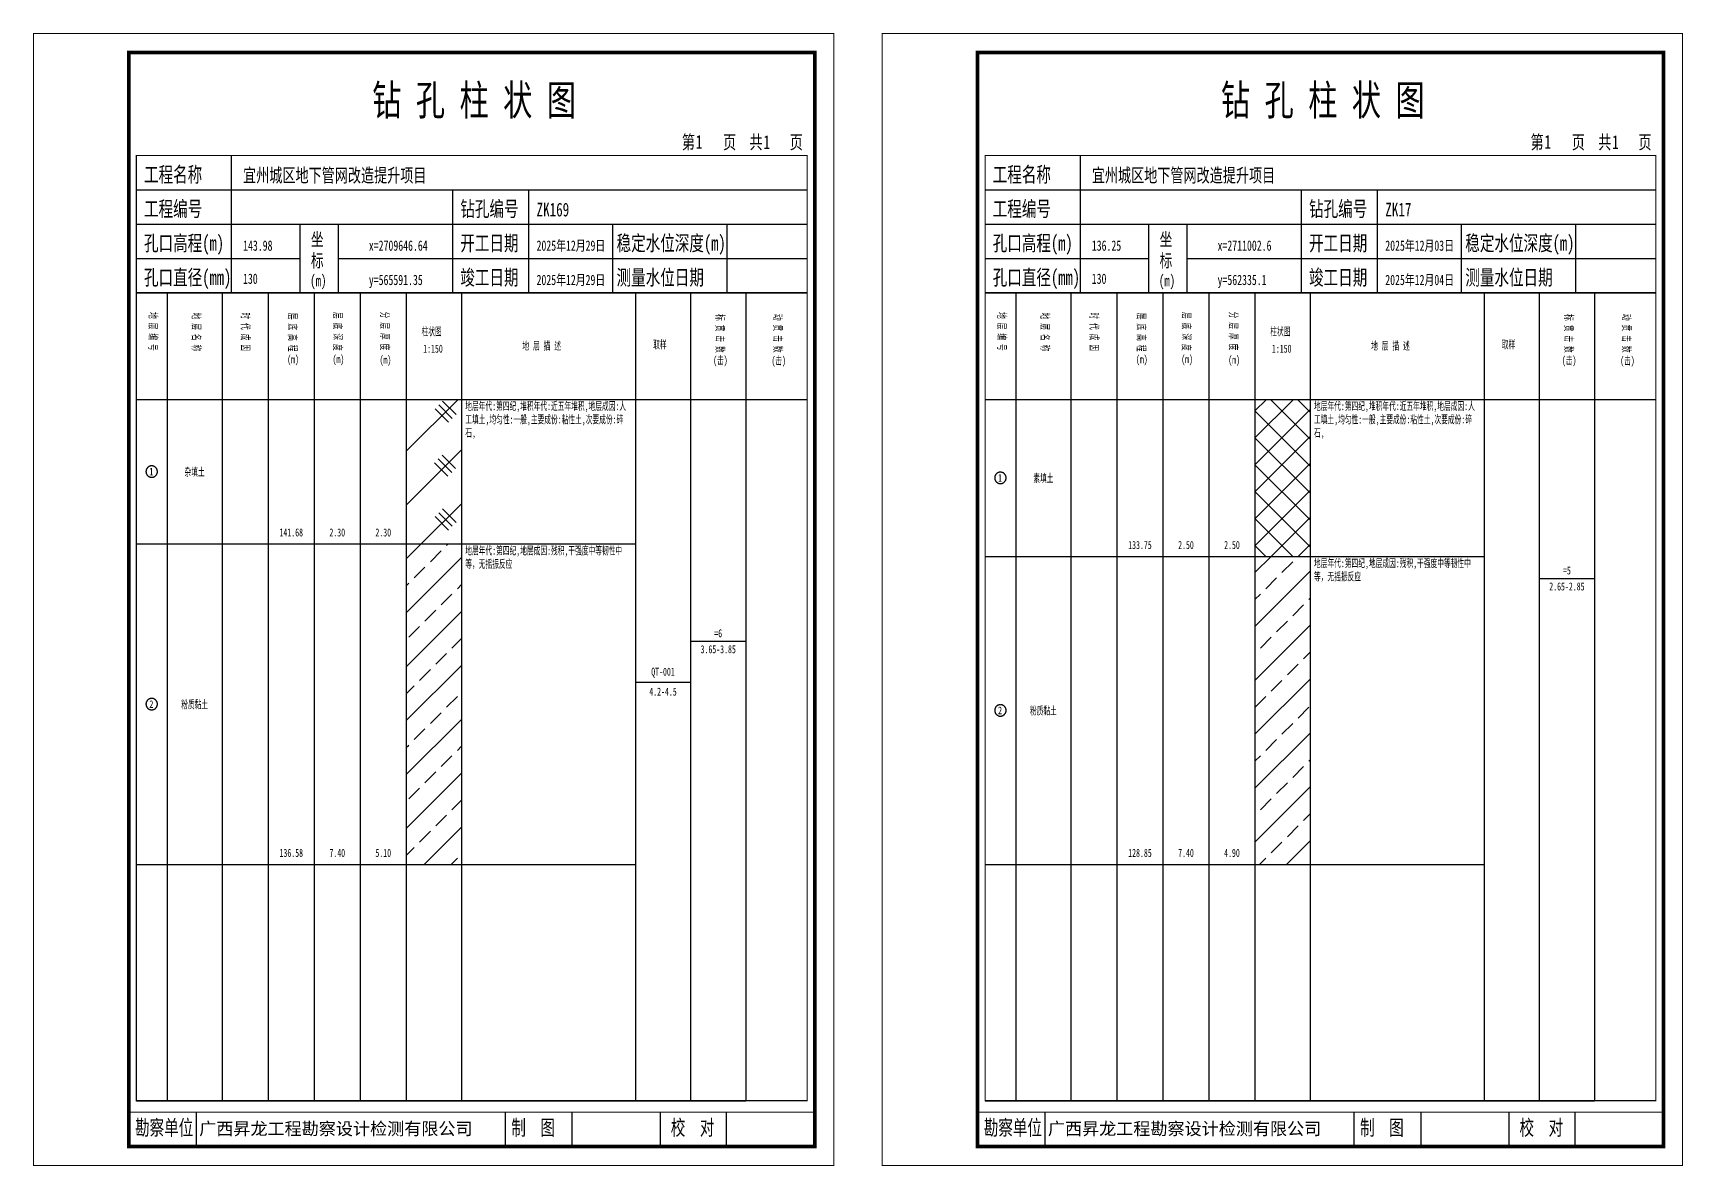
# Model space of a CAD drawing. Header units: millimetres. Extents: x 0 to 2711117, y 0 to 567555.
# Drawn here: x 40083.4 to 40516.4, y -0.1 to 297.1 of the extents above; entities that cross this region are included whole.
import ezdxf
from ezdxf.enums import TextEntityAlignment as Align

# ---------------------------------------------------------------- set-up
doc = ezdxf.new("R2010")
doc.units = ezdxf.units.MM
doc.layers.add('GICAD_POU_TEXTS', color=7, linetype='Continuous')
doc.layers.add('勘察点图例', color=7, linetype='Continuous')
doc.styles.add('HEAD_FONT', font='simfang.ttf', dxfattribs={"width": 0.6})
doc.styles.add('HEAD_FONT2', font='simfang.ttf', dxfattribs={"width": 0.6})
doc.styles.add('HT', font='simhei.ttf')
doc.styles.add('LZ_FONT', font='simfang.ttf', dxfattribs={"width": 0.7, "height": 8})
doc.styles.add('成果图图块', font='simfang.ttf', dxfattribs={"height": 2.5})
doc.styles.add('成果图表体', font='simfang.ttf', dxfattribs={"width": 0.6, "height": 2.1})
pattern_1 = [(45, (0, 0), (-7.0710678, 7.0710678), []), (45, (7.071, 0), (-7.0710678, 7.0710678), [4, -2])]

# ---------------------------------------------------------------- blocks, each defined once
blk = doc.blocks.new('ZK169')
for p, q in [((52, 229), (52, 265)), ((27, 256), (203, 256)), ((110, 229), (110, 256)), ((130, 229), (130, 256)), ((27, 247), (203, 247)), ((70, 229), (70, 247)), ((80, 229), (80, 247)), ((152, 229), (152, 247)), ((182, 229), (182, 247)), ((27, 238), (70, 238)), ((80, 238), (203, 238)), ((27, 229), (35.05, 229)), ((35.05, 229), (35.05, 17)), ((35.05, 229), (49.53, 229)), ((49.53, 229), (49.53, 17)), ((49.53, 229), (61.6, 229)), ((61.6, 229), (61.6, 17)), ((61.6, 229), (73.68, 229)), ((73.68, 229), (73.68, 17)), ((73.68, 229), (85.75, 229)), ((85.75, 229), (85.75, 17)), ((85.75, 229), (97.82, 229)), ((97.82, 229), (97.82, 17)), ((97.82, 229), (112.3, 229)), ((112.3, 229), (112.3, 17)), ((112.3, 229), (157.93, 229)), ((157.93, 229), (157.93, 17)), ((157.93, 229), (172.42, 229)), ((172.42, 229), (172.42, 17)), ((172.42, 229), (186.9, 229)), ((186.9, 229), (186.9, 17)), ((186.9, 229), (203, 229)), ((27, 201), (203, 201)), ((27, 17), (35.05, 17)), ((35.05, 17), (49.53, 17)), ((42.74, 4.95), (42.74, 13.95)), ((42.74, 4.95), (42.74, 13.95)), ((49.53, 17), (61.6, 17)), ((61.6, 17), (73.68, 17)), ((73.68, 17), (85.75, 17)), ((85.75, 17), (97.82, 17)), ((97.82, 17), (112.3, 17)), ((112.3, 17), (157.93, 17)), ((123.83, 4.95), (123.83, 13.95)), ((141.38, 4.95), (141.38, 13.95)), ((157.93, 17), (172.42, 17)), ((164.48, 4.95), (164.48, 13.95)), ((172.42, 17), (186.9, 17)), ((181.84, 4.95), (181.84, 13.95)), ((181.84, 4.95), (181.84, 13.95))]:
    blk.add_line(p, q)
for points, const_width in [([(0, 0), (210, 0), (210, 297), (0, 297)], 0.25), ([(25, 5), (205, 5), (205, 292), (25, 292)], 1), ([(27, 265), (203, 265), (203, 17), (27, 17)], 0.3)]:
    blk.add_lwpolyline(points, close=True, dxfattribs=dict(const_width=const_width))
at = {"const_width": 0.3}
for points in [[(27, 229), (203, 229)], [(25, 14), (205, 14)]]:
    blk.add_lwpolyline(points, dxfattribs=at)
at = {"style": 'LZ_FONT', "width": 0.7}
for s, height, p in [('钻 孔 柱 状 图', 8, (88.9, 275.54)), ('第', 3.6, (170.12, 266.7)), ('1', 3.6, (173.78, 266.75)), ('页', 3.6, (180.96, 266.7)), ('共', 3.6, (187.88, 266.7)), ('1', 3.6, (191.54, 266.7)), ('页', 3.6, (198.44, 266.7)), ('工程名称', 4, (29, 258)), ('宜州城区地下管网改造提升项目', 3.6, (55, 258)), ('工程编号', 4, (29, 249)), ('钻孔编号', 4, (112, 249)), ('ZK169', 3.6, (132, 249)), ('孔口高程(m)', 4, (29, 240)), ('143.98', 2.7, (55, 240)), ('坐', 3.5, (72.79, 241.24)), ('x=2709646.64', 2.7, (88, 240)), ('开工日期', 4, (112, 240)), ('2025年12月29日', 2.7, (132, 240)), ('稳定水位深度(m)', 4, (153, 240)), ('标', 3.5, (72.79, 235.7)), ('孔口直径(mm)', 4, (29, 231)), ('130', 2.7, (54.98, 231.31)), ('(m) ', 3, (72.59, 230.65)), ('竣工日期', 4, (112, 231)), ('2025年12月29日', 2.7, (132, 231)), ('测量水位日期', 4, (153, 231)), ('y=565591.35', 2.7, (88, 231)), ('勘察单位', 4, (26.65, 7.95)), ('制  图', 4, (125.4, 7.95)), ('校  对', 4, (167.22, 7.95))]:
    blk.add_text(s, height=height, dxfattribs=at).set_placement(p)
at = {"style": 'HT'}
blk.add_text('广西昇龙工程勘察设计检测有限公司', height=3.2865, dxfattribs=at).set_placement((43.48, 8.02))
at = {"char_height": 2.1, "width": 22.806, "attachment_point": 1, "rotation": 270, "style": 'HEAD_FONT'}
for s, insert in [('地 层 编 号', (32.46, 223.92)), ('地 层 名 称', (43.79, 223.76)), ('时 代 成 因', (56.67, 223.83)), ('层 底 高 程', (69.07, 223.71)), ('层 底 深 度', (80.9, 223.91)), ('分 层 厚 度', (93.26, 224.01)), ('标 贯 击 数', (181.21, 223.37)), ('动 贯 击 数', (196.38, 223.43))]:
    blk.add_mtext(s, dxfattribs=dict(at, insert=insert))
at = {"char_height": 2.1, "attachment_point": 1}
for s, insert, width, style in [('柱状图', (101.82, 219.87), 7.855, 'HEAD_FONT2'), ('取样', (162.58, 216.44), 7.855, 'HEAD_FONT2'), ('(m)', (66.58, 212.56), 4.7944, 'HEAD_FONT'), ('(m)', (78.47, 212.61), 4.7944, 'HEAD_FONT'), ('(m)', (90.81, 212.43), 4.7944, 'HEAD_FONT'), ('1:150', (102.26, 215.36), 6.9223, 'HEAD_FONT2'), ('地 层 描 述', (128.29, 216.11), 22.0781, 'HEAD_FONT2'), ('(击)', (178.33, 212.31), 7.855, 'HEAD_FONT2'), ('(击)', (193.64, 212.22), 7.855, 'HEAD_FONT2')]:
    blk.add_mtext(s, dxfattribs=dict(at, insert=insert, width=width, style=style))
blk = doc.blocks.new('ZK169_0')
at = {"color": 7}
blk.add_polyline3d([(-1.5, 0.02, 0), (-1.5, -0.06, 0), (-1.49, -0.13, 0), (-1.48, -0.2, 0), (-1.47, -0.28, 0), (-1.46, -0.35, 0), (-1.44, -0.42, 0), (-1.41, -0.49, 0), (-1.39, -0.56, 0), (-1.36, -0.63, 0), (-1.32, -0.69, 0), (-1.29, -0.76, 0), (-1.25, -0.82, 0), (-1.2, -0.88, 0), (-1.16, -0.94, 0), (-1.11, -0.99, 0), (-1.06, -1.04, 0), (-1.01, -1.1, 0), (-0.95, -1.14, 0), (-0.89, -1.19, 0), (-0.83, -1.23, 0), (-0.77, -1.27, 0), (-0.71, -1.31, 0), (-0.64, -1.34, 0), (-0.57, -1.37, 0), (-0.51, -1.4, 0), (-0.44, -1.42, 0), (-0.36, -1.44, 0), (-0.29, -1.46, 0), (-0.22, -1.47, 0), (-0.15, -1.48, 0), (-0.07, -1.48, 0), (0, -1.48, 0), (0.07, -1.48, 0), (0.15, -1.48, 0), (0.22, -1.47, 0), (0.29, -1.46, 0), (0.36, -1.44, 0), (0.44, -1.42, 0), (0.51, -1.4, 0), (0.57, -1.37, 0), (0.64, -1.34, 0), (0.71, -1.31, 0), (0.77, -1.27, 0), (0.83, -1.23, 0), (0.89, -1.19, 0), (0.95, -1.14, 0), (1.01, -1.1, 0), (1.06, -1.04, 0), (1.11, -0.99, 0), (1.16, -0.94, 0), (1.2, -0.88, 0), (1.25, -0.82, 0), (1.29, -0.76, 0), (1.32, -0.69, 0), (1.36, -0.63, 0), (1.39, -0.56, 0), (1.41, -0.49, 0), (1.44, -0.42, 0), (1.46, -0.35, 0), (1.47, -0.28, 0), (1.48, -0.2, 0), (1.49, -0.13, 0), (1.5, -0.06, 0), (1.5, 0.02, 0), (1.5, 0.09, 0), (1.49, 0.16, 0), (1.48, 0.24, 0), (1.47, 0.31, 0), (1.46, 0.38, 0), (1.44, 0.45, 0), (1.41, 0.52, 0), (1.39, 0.59, 0), (1.36, 0.66, 0), (1.32, 0.72, 0), (1.29, 0.79, 0), (1.25, 0.85, 0), (1.2, 0.91, 0), (1.16, 0.97, 0), (1.11, 1.02, 0), (1.06, 1.08, 0), (1.01, 1.13, 0), (0.95, 1.18, 0), (0.89, 1.22, 0), (0.83, 1.26, 0), (0.77, 1.3, 0), (0.71, 1.34, 0), (0.64, 1.37, 0), (0.57, 1.4, 0), (0.51, 1.43, 0), (0.44, 1.45, 0), (0.36, 1.47, 0), (0.29, 1.49, 0), (0.22, 1.5, 0), (0.15, 1.51, 0), (0.07, 1.51, 0), (0, 1.52, 0), (-0.07, 1.51, 0), (-0.15, 1.51, 0), (-0.22, 1.5, 0), (-0.29, 1.49, 0), (-0.36, 1.47, 0), (-0.44, 1.45, 0), (-0.51, 1.43, 0), (-0.57, 1.4, 0), (-0.64, 1.37, 0), (-0.71, 1.34, 0), (-0.77, 1.3, 0), (-0.83, 1.26, 0), (-0.89, 1.22, 0), (-0.95, 1.18, 0), (-1.01, 1.13, 0), (-1.06, 1.08, 0), (-1.11, 1.02, 0), (-1.16, 0.97, 0), (-1.2, 0.91, 0), (-1.25, 0.85, 0), (-1.29, 0.79, 0), (-1.32, 0.72, 0), (-1.36, 0.66, 0), (-1.39, 0.59, 0), (-1.41, 0.52, 0), (-1.44, 0.45, 0), (-1.46, 0.38, 0), (-1.47, 0.31, 0), (-1.48, 0.24, 0), (-1.49, 0.16, 0), (-1.5, 0.09, 0), (-1.5, 0.02, 0)], dxfattribs=at)
at = {"layer": 'GICAD_POU_TEXTS', "color": 7, "style": '成果图图块', "width": 0.7}
blk.add_text('1', height=2, dxfattribs=at).set_placement((-0.09, -0.99), align=Align.CENTER)
blk = doc.blocks.new('ZK169_1')
at = {"color": 7}
blk.add_polyline3d([(-1.5, 0.02, 0), (-1.5, -0.06, 0), (-1.49, -0.13, 0), (-1.48, -0.2, 0), (-1.47, -0.28, 0), (-1.46, -0.35, 0), (-1.44, -0.42, 0), (-1.41, -0.49, 0), (-1.39, -0.56, 0), (-1.36, -0.63, 0), (-1.32, -0.69, 0), (-1.29, -0.76, 0), (-1.25, -0.82, 0), (-1.2, -0.88, 0), (-1.16, -0.94, 0), (-1.11, -0.99, 0), (-1.06, -1.04, 0), (-1.01, -1.1, 0), (-0.95, -1.14, 0), (-0.89, -1.19, 0), (-0.83, -1.23, 0), (-0.77, -1.27, 0), (-0.71, -1.31, 0), (-0.64, -1.34, 0), (-0.57, -1.37, 0), (-0.51, -1.4, 0), (-0.44, -1.42, 0), (-0.36, -1.44, 0), (-0.29, -1.46, 0), (-0.22, -1.47, 0), (-0.15, -1.48, 0), (-0.07, -1.48, 0), (0, -1.48, 0), (0.07, -1.48, 0), (0.15, -1.48, 0), (0.22, -1.47, 0), (0.29, -1.46, 0), (0.36, -1.44, 0), (0.44, -1.42, 0), (0.51, -1.4, 0), (0.57, -1.37, 0), (0.64, -1.34, 0), (0.71, -1.31, 0), (0.77, -1.27, 0), (0.83, -1.23, 0), (0.89, -1.19, 0), (0.95, -1.14, 0), (1.01, -1.1, 0), (1.06, -1.04, 0), (1.11, -0.99, 0), (1.16, -0.94, 0), (1.2, -0.88, 0), (1.25, -0.82, 0), (1.29, -0.76, 0), (1.32, -0.69, 0), (1.36, -0.63, 0), (1.39, -0.56, 0), (1.41, -0.49, 0), (1.44, -0.42, 0), (1.46, -0.35, 0), (1.47, -0.28, 0), (1.48, -0.2, 0), (1.49, -0.13, 0), (1.5, -0.06, 0), (1.5, 0.02, 0), (1.5, 0.09, 0), (1.49, 0.16, 0), (1.48, 0.24, 0), (1.47, 0.31, 0), (1.46, 0.38, 0), (1.44, 0.45, 0), (1.41, 0.52, 0), (1.39, 0.59, 0), (1.36, 0.66, 0), (1.32, 0.72, 0), (1.29, 0.79, 0), (1.25, 0.85, 0), (1.2, 0.91, 0), (1.16, 0.97, 0), (1.11, 1.02, 0), (1.06, 1.08, 0), (1.01, 1.13, 0), (0.95, 1.18, 0), (0.89, 1.22, 0), (0.83, 1.26, 0), (0.77, 1.3, 0), (0.71, 1.34, 0), (0.64, 1.37, 0), (0.57, 1.4, 0), (0.51, 1.43, 0), (0.44, 1.45, 0), (0.36, 1.47, 0), (0.29, 1.49, 0), (0.22, 1.5, 0), (0.15, 1.51, 0), (0.07, 1.51, 0), (0, 1.52, 0), (-0.07, 1.51, 0), (-0.15, 1.51, 0), (-0.22, 1.5, 0), (-0.29, 1.49, 0), (-0.36, 1.47, 0), (-0.44, 1.45, 0), (-0.51, 1.43, 0), (-0.57, 1.4, 0), (-0.64, 1.37, 0), (-0.71, 1.34, 0), (-0.77, 1.3, 0), (-0.83, 1.26, 0), (-0.89, 1.22, 0), (-0.95, 1.18, 0), (-1.01, 1.13, 0), (-1.06, 1.08, 0), (-1.11, 1.02, 0), (-1.16, 0.97, 0), (-1.2, 0.91, 0), (-1.25, 0.85, 0), (-1.29, 0.79, 0), (-1.32, 0.72, 0), (-1.36, 0.66, 0), (-1.39, 0.59, 0), (-1.41, 0.52, 0), (-1.44, 0.45, 0), (-1.46, 0.38, 0), (-1.47, 0.31, 0), (-1.48, 0.24, 0), (-1.49, 0.16, 0), (-1.5, 0.09, 0), (-1.5, 0.02, 0)], dxfattribs=at)
at = {"layer": 'GICAD_POU_TEXTS', "color": 7, "style": '成果图图块', "width": 0.7}
blk.add_text('2', height=2, dxfattribs=at).set_placement((-0.09, -0.99), align=Align.CENTER)
blk = doc.blocks.new('ZK17')
for p, q in [((52, 229), (52, 265)), ((27, 256), (203, 256)), ((110, 229), (110, 256)), ((130, 229), (130, 256)), ((27, 247), (203, 247)), ((70, 229), (70, 247)), ((80, 229), (80, 247)), ((152, 229), (152, 247)), ((182, 229), (182, 247)), ((27, 238), (70, 238)), ((80, 238), (203, 238)), ((27, 229), (35.05, 229)), ((35.05, 229), (35.05, 17)), ((35.05, 229), (49.53, 229)), ((49.53, 229), (49.53, 17)), ((49.53, 229), (61.6, 229)), ((61.6, 229), (61.6, 17)), ((61.6, 229), (73.68, 229)), ((73.68, 229), (73.68, 17)), ((73.68, 229), (85.75, 229)), ((85.75, 229), (85.75, 17)), ((85.75, 229), (97.82, 229)), ((97.82, 229), (97.82, 17)), ((97.82, 229), (112.3, 229)), ((112.3, 229), (112.3, 17)), ((112.3, 229), (157.93, 229)), ((157.93, 229), (157.93, 17)), ((157.93, 229), (172.42, 229)), ((172.42, 229), (172.42, 17)), ((172.42, 229), (186.9, 229)), ((186.9, 229), (186.9, 17)), ((186.9, 229), (203, 229)), ((27, 201), (203, 201)), ((27, 17), (35.05, 17)), ((35.05, 17), (49.53, 17)), ((42.74, 4.95), (42.74, 13.95)), ((42.74, 4.95), (42.74, 13.95)), ((49.53, 17), (61.6, 17)), ((61.6, 17), (73.68, 17)), ((73.68, 17), (85.75, 17)), ((85.75, 17), (97.82, 17)), ((97.82, 17), (112.3, 17)), ((112.3, 17), (157.93, 17)), ((123.83, 4.95), (123.83, 13.95)), ((141.38, 4.95), (141.38, 13.95)), ((157.93, 17), (172.42, 17)), ((164.48, 4.95), (164.48, 13.95)), ((172.42, 17), (186.9, 17)), ((181.84, 4.95), (181.84, 13.95)), ((181.84, 4.95), (181.84, 13.95))]:
    blk.add_line(p, q)
for points, const_width in [([(0, 0), (210, 0), (210, 297), (0, 297)], 0.25), ([(25, 5), (205, 5), (205, 292), (25, 292)], 1), ([(27, 265), (203, 265), (203, 17), (27, 17)], 0.3)]:
    blk.add_lwpolyline(points, close=True, dxfattribs=dict(const_width=const_width))
at = {"const_width": 0.3}
for points in [[(27, 229), (203, 229)], [(25, 14), (205, 14)]]:
    blk.add_lwpolyline(points, dxfattribs=at)
at = {"style": 'LZ_FONT', "width": 0.7}
for s, height, p in [('钻 孔 柱 状 图', 8, (88.9, 275.54)), ('第', 3.6, (170.12, 266.7)), ('1', 3.6, (173.78, 266.75)), ('页', 3.6, (180.96, 266.7)), ('共', 3.6, (187.88, 266.7)), ('1', 3.6, (191.54, 266.7)), ('页', 3.6, (198.44, 266.7)), ('工程名称', 4, (29, 258)), ('宜州城区地下管网改造提升项目', 3.6, (55, 258)), ('工程编号', 4, (29, 249)), ('钻孔编号', 4, (112, 249)), ('ZK17', 3.6, (132, 249)), ('孔口高程(m)', 4, (29, 240)), ('136.25', 2.7, (55, 240)), ('坐', 3.5, (72.79, 241.24)), ('x=2711002.6', 2.7, (88, 240)), ('开工日期', 4, (112, 240)), ('2025年12月03日', 2.7, (132, 240)), ('稳定水位深度(m)', 4, (153, 240)), ('标', 3.5, (72.79, 235.7)), ('孔口直径(mm)', 4, (29, 231)), ('130', 2.7, (54.98, 231.31)), ('(m) ', 3, (72.59, 230.65)), ('竣工日期', 4, (112, 231)), ('2025年12月04日', 2.7, (132, 231)), ('测量水位日期', 4, (153, 231)), ('y=562335.1', 2.7, (88, 231)), ('勘察单位', 4, (26.65, 7.95)), ('制  图', 4, (125.4, 7.95)), ('校  对', 4, (167.22, 7.95))]:
    blk.add_text(s, height=height, dxfattribs=at).set_placement(p)
at = {"style": 'HT'}
blk.add_text('广西昇龙工程勘察设计检测有限公司', height=3.2865, dxfattribs=at).set_placement((43.48, 8.02))
at = {"char_height": 2.1, "width": 22.806, "attachment_point": 1, "rotation": 270, "style": 'HEAD_FONT'}
for s, insert in [('地 层 编 号', (32.46, 223.92)), ('地 层 名 称', (43.79, 223.76)), ('时 代 成 因', (56.67, 223.83)), ('层 底 高 程', (69.07, 223.71)), ('层 底 深 度', (80.9, 223.91)), ('分 层 厚 度', (93.26, 224.01)), ('标 贯 击 数', (181.21, 223.37)), ('动 贯 击 数', (196.38, 223.43))]:
    blk.add_mtext(s, dxfattribs=dict(at, insert=insert))
at = {"char_height": 2.1, "attachment_point": 1}
for s, insert, width, style in [('柱状图', (101.82, 219.87), 7.855, 'HEAD_FONT2'), ('取样', (162.58, 216.44), 7.855, 'HEAD_FONT2'), ('(m)', (66.58, 212.56), 4.7944, 'HEAD_FONT'), ('(m)', (78.47, 212.61), 4.7944, 'HEAD_FONT'), ('(m)', (90.81, 212.43), 4.7944, 'HEAD_FONT'), ('1:150', (102.26, 215.36), 6.9223, 'HEAD_FONT2'), ('地 层 描 述', (128.29, 216.11), 22.0781, 'HEAD_FONT2'), ('(击)', (178.33, 212.31), 7.855, 'HEAD_FONT2'), ('(击)', (193.64, 212.22), 7.855, 'HEAD_FONT2')]:
    blk.add_mtext(s, dxfattribs=dict(at, insert=insert, width=width, style=style))
blk = doc.blocks.new('ZK17_0')
at = {"color": 7}
blk.add_polyline3d([(-1.5, 0.02, 0), (-1.5, -0.06, 0), (-1.49, -0.13, 0), (-1.48, -0.2, 0), (-1.47, -0.28, 0), (-1.46, -0.35, 0), (-1.44, -0.42, 0), (-1.41, -0.49, 0), (-1.39, -0.56, 0), (-1.36, -0.63, 0), (-1.32, -0.69, 0), (-1.29, -0.76, 0), (-1.25, -0.82, 0), (-1.2, -0.88, 0), (-1.16, -0.94, 0), (-1.11, -0.99, 0), (-1.06, -1.04, 0), (-1.01, -1.1, 0), (-0.95, -1.14, 0), (-0.89, -1.19, 0), (-0.83, -1.23, 0), (-0.77, -1.27, 0), (-0.71, -1.31, 0), (-0.64, -1.34, 0), (-0.57, -1.37, 0), (-0.51, -1.4, 0), (-0.44, -1.42, 0), (-0.36, -1.44, 0), (-0.29, -1.46, 0), (-0.22, -1.47, 0), (-0.15, -1.48, 0), (-0.07, -1.48, 0), (0, -1.48, 0), (0.07, -1.48, 0), (0.15, -1.48, 0), (0.22, -1.47, 0), (0.29, -1.46, 0), (0.36, -1.44, 0), (0.44, -1.42, 0), (0.51, -1.4, 0), (0.57, -1.37, 0), (0.64, -1.34, 0), (0.71, -1.31, 0), (0.77, -1.27, 0), (0.83, -1.23, 0), (0.89, -1.19, 0), (0.95, -1.14, 0), (1.01, -1.1, 0), (1.06, -1.04, 0), (1.11, -0.99, 0), (1.16, -0.94, 0), (1.2, -0.88, 0), (1.25, -0.82, 0), (1.29, -0.76, 0), (1.32, -0.69, 0), (1.36, -0.63, 0), (1.39, -0.56, 0), (1.41, -0.49, 0), (1.44, -0.42, 0), (1.46, -0.35, 0), (1.47, -0.28, 0), (1.48, -0.2, 0), (1.49, -0.13, 0), (1.5, -0.06, 0), (1.5, 0.02, 0), (1.5, 0.09, 0), (1.49, 0.16, 0), (1.48, 0.24, 0), (1.47, 0.31, 0), (1.46, 0.38, 0), (1.44, 0.45, 0), (1.41, 0.52, 0), (1.39, 0.59, 0), (1.36, 0.66, 0), (1.32, 0.72, 0), (1.29, 0.79, 0), (1.25, 0.85, 0), (1.2, 0.91, 0), (1.16, 0.97, 0), (1.11, 1.02, 0), (1.06, 1.08, 0), (1.01, 1.13, 0), (0.95, 1.18, 0), (0.89, 1.22, 0), (0.83, 1.26, 0), (0.77, 1.3, 0), (0.71, 1.34, 0), (0.64, 1.37, 0), (0.57, 1.4, 0), (0.51, 1.43, 0), (0.44, 1.45, 0), (0.36, 1.47, 0), (0.29, 1.49, 0), (0.22, 1.5, 0), (0.15, 1.51, 0), (0.07, 1.51, 0), (0, 1.52, 0), (-0.07, 1.51, 0), (-0.15, 1.51, 0), (-0.22, 1.5, 0), (-0.29, 1.49, 0), (-0.36, 1.47, 0), (-0.44, 1.45, 0), (-0.51, 1.43, 0), (-0.57, 1.4, 0), (-0.64, 1.37, 0), (-0.71, 1.34, 0), (-0.77, 1.3, 0), (-0.83, 1.26, 0), (-0.89, 1.22, 0), (-0.95, 1.18, 0), (-1.01, 1.13, 0), (-1.06, 1.08, 0), (-1.11, 1.02, 0), (-1.16, 0.97, 0), (-1.2, 0.91, 0), (-1.25, 0.85, 0), (-1.29, 0.79, 0), (-1.32, 0.72, 0), (-1.36, 0.66, 0), (-1.39, 0.59, 0), (-1.41, 0.52, 0), (-1.44, 0.45, 0), (-1.46, 0.38, 0), (-1.47, 0.31, 0), (-1.48, 0.24, 0), (-1.49, 0.16, 0), (-1.5, 0.09, 0), (-1.5, 0.02, 0)], dxfattribs=at)
at = {"layer": 'GICAD_POU_TEXTS', "color": 7, "style": '成果图图块', "width": 0.7}
blk.add_text('1', height=2, dxfattribs=at).set_placement((-0.09, -0.99), align=Align.CENTER)
blk = doc.blocks.new('ZK17_1')
at = {"color": 7}
blk.add_polyline3d([(-1.5, 0.02, 0), (-1.5, -0.06, 0), (-1.49, -0.13, 0), (-1.48, -0.2, 0), (-1.47, -0.28, 0), (-1.46, -0.35, 0), (-1.44, -0.42, 0), (-1.41, -0.49, 0), (-1.39, -0.56, 0), (-1.36, -0.63, 0), (-1.32, -0.69, 0), (-1.29, -0.76, 0), (-1.25, -0.82, 0), (-1.2, -0.88, 0), (-1.16, -0.94, 0), (-1.11, -0.99, 0), (-1.06, -1.04, 0), (-1.01, -1.1, 0), (-0.95, -1.14, 0), (-0.89, -1.19, 0), (-0.83, -1.23, 0), (-0.77, -1.27, 0), (-0.71, -1.31, 0), (-0.64, -1.34, 0), (-0.57, -1.37, 0), (-0.51, -1.4, 0), (-0.44, -1.42, 0), (-0.36, -1.44, 0), (-0.29, -1.46, 0), (-0.22, -1.47, 0), (-0.15, -1.48, 0), (-0.07, -1.48, 0), (0, -1.48, 0), (0.07, -1.48, 0), (0.15, -1.48, 0), (0.22, -1.47, 0), (0.29, -1.46, 0), (0.36, -1.44, 0), (0.44, -1.42, 0), (0.51, -1.4, 0), (0.57, -1.37, 0), (0.64, -1.34, 0), (0.71, -1.31, 0), (0.77, -1.27, 0), (0.83, -1.23, 0), (0.89, -1.19, 0), (0.95, -1.14, 0), (1.01, -1.1, 0), (1.06, -1.04, 0), (1.11, -0.99, 0), (1.16, -0.94, 0), (1.2, -0.88, 0), (1.25, -0.82, 0), (1.29, -0.76, 0), (1.32, -0.69, 0), (1.36, -0.63, 0), (1.39, -0.56, 0), (1.41, -0.49, 0), (1.44, -0.42, 0), (1.46, -0.35, 0), (1.47, -0.28, 0), (1.48, -0.2, 0), (1.49, -0.13, 0), (1.5, -0.06, 0), (1.5, 0.02, 0), (1.5, 0.09, 0), (1.49, 0.16, 0), (1.48, 0.24, 0), (1.47, 0.31, 0), (1.46, 0.38, 0), (1.44, 0.45, 0), (1.41, 0.52, 0), (1.39, 0.59, 0), (1.36, 0.66, 0), (1.32, 0.72, 0), (1.29, 0.79, 0), (1.25, 0.85, 0), (1.2, 0.91, 0), (1.16, 0.97, 0), (1.11, 1.02, 0), (1.06, 1.08, 0), (1.01, 1.13, 0), (0.95, 1.18, 0), (0.89, 1.22, 0), (0.83, 1.26, 0), (0.77, 1.3, 0), (0.71, 1.34, 0), (0.64, 1.37, 0), (0.57, 1.4, 0), (0.51, 1.43, 0), (0.44, 1.45, 0), (0.36, 1.47, 0), (0.29, 1.49, 0), (0.22, 1.5, 0), (0.15, 1.51, 0), (0.07, 1.51, 0), (0, 1.52, 0), (-0.07, 1.51, 0), (-0.15, 1.51, 0), (-0.22, 1.5, 0), (-0.29, 1.49, 0), (-0.36, 1.47, 0), (-0.44, 1.45, 0), (-0.51, 1.43, 0), (-0.57, 1.4, 0), (-0.64, 1.37, 0), (-0.71, 1.34, 0), (-0.77, 1.3, 0), (-0.83, 1.26, 0), (-0.89, 1.22, 0), (-0.95, 1.18, 0), (-1.01, 1.13, 0), (-1.06, 1.08, 0), (-1.11, 1.02, 0), (-1.16, 0.97, 0), (-1.2, 0.91, 0), (-1.25, 0.85, 0), (-1.29, 0.79, 0), (-1.32, 0.72, 0), (-1.36, 0.66, 0), (-1.39, 0.59, 0), (-1.41, 0.52, 0), (-1.44, 0.45, 0), (-1.46, 0.38, 0), (-1.47, 0.31, 0), (-1.48, 0.24, 0), (-1.49, 0.16, 0), (-1.5, 0.09, 0), (-1.5, 0.02, 0)], dxfattribs=at)
at = {"layer": 'GICAD_POU_TEXTS', "color": 7, "style": '成果图图块', "width": 0.7}
blk.add_text('2', height=2, dxfattribs=at).set_placement((-0.09, -0.99), align=Align.CENTER)

msp = doc.modelspace()

# ---------------------------------------------------------------- hatches: boundary and pattern name
at = {"layer": '勘察点图例'}
h = msp.add_hatch(dxfattribs=at)
h.set_pattern_fill('GKZTT', color=256, scale=0.5, style=0, pattern_type=2)
h.set_pattern_definition([(45, (0, 0), (-7.0710678, 7.0710678), []), (135, (2.5, -1), (-14.142136, -14.142136), [5, -15]), (135, (1.5, -2), (-14.142136, -14.142136), [5, -15]), (135, (0.5, -3), (-14.142136, -14.142136), [5, -15]), (135, (16.5, -1), (-14.142136, -14.142136), [5, -15]), (135, (15.5, -2), (-14.142136, -14.142136), [5, -15]), (135, (14.5, -3), (-14.142136, -14.142136), [5, -15])])
h.paths.add_polyline_path([(40181.39, 163.08), (40195.87, 163.08), (40195.87, 201), (40181.39, 201)])
h = msp.add_hatch(dxfattribs=at)
h.set_pattern_fill('GKSTT', color=256, scale=0.5, style=0, pattern_type=2)
h.set_pattern_definition([(45, (0, 0), (-3.5355339, 3.5355339), []), (135, (0, 0), (-3.5355339, -3.5355339), [])])
h.paths.add_polyline_path([(40404.07, 159.78), (40418.56, 159.78), (40418.56, 201), (40404.07, 201)])
h = msp.add_hatch(dxfattribs=at)
h.set_pattern_fill('GKFZNT', color=256, scale=0.5, style=0, pattern_type=2)
h.set_pattern_definition(pattern_1)
h.paths.add_polyline_path([(40181.39, 79), (40195.87, 79), (40195.87, 163.08), (40181.39, 163.08)])
h = msp.add_hatch(dxfattribs=at)
h.set_pattern_fill('GKFZNT', color=256, scale=0.5, style=0, pattern_type=2)
h.set_pattern_definition(pattern_1)
h.paths.add_polyline_path([(40404.07, 79), (40418.56, 79), (40418.56, 159.78), (40404.07, 159.78)])

# ---------------------------------------------------------------- linework, layer by layer
for p, q in [((40110.57, 163.08), (40195.87, 163.08)), ((40195.87, 163.08), (40241.5, 163.08)), ((40333.26, 159.78), (40418.56, 159.78)), ((40418.56, 159.78), (40464.19, 159.78)), ((40478.68, 154.01), (40493.16, 154.01)), ((40255.99, 137.53), (40270.47, 137.53)), ((40241.5, 126.81), (40255.99, 126.81)), ((40110.57, 79), (40195.87, 79)), ((40195.87, 79), (40241.5, 79)), ((40333.26, 79), (40418.56, 79)), ((40418.56, 79), (40464.19, 79))]:
    msp.add_line(p, q, dxfattribs=at)

# ---------------------------------------------------------------- block references
for name, p in [('ZK169', (40083.57, 0)), ('ZK17', (40306.26, 0)), ('ZK169_0', (40114.59, 182.04)), ('ZK17_0', (40337.28, 180.39)), ('ZK169_1', (40114.59, 121.04)), ('ZK17_1', (40337.28, 119.39))]:
    msp.add_blockref(name, p, dxfattribs=at)

# ---------------------------------------------------------------- texts
at = {"layer": '勘察点图例', "style": '成果图表体', "width": 0.6}
for s, p in [('杂填土', (40125.86, 182.04)), ('素填土', (40348.55, 180.39)), ('141.68', (40151.21, 166.08)), ('2.30', (40163.28, 166.08)), ('2.30', (40175.35, 166.08)), ('133.75', (40373.9, 162.78)), ('2.50', (40385.97, 162.78)), ('2.50', (40398.04, 162.78)), ('=5', (40485.92, 156.11)), ('2.65-2.85', (40485.92, 151.91)), ('=6', (40263.23, 139.63)), ('3.65-3.85', (40263.23, 135.43)), ('QT-001', (40248.75, 129.31)), ('粉质黏土', (40125.86, 121.04)), ('4.2-4.5', (40248.75, 124.31)), ('粉质黏土', (40348.55, 119.39)), ('136.58', (40151.21, 82)), ('7.40', (40163.28, 82)), ('5.10', (40175.35, 82)), ('128.85', (40373.9, 82)), ('7.40', (40385.97, 82)), ('4.90', (40398.04, 82))]:
    msp.add_text(s, height=2.1, dxfattribs=at).set_placement(p, align=Align.MIDDLE)
at = {"layer": '勘察点图例', "char_height": 2.1, "width": 43.6296, "attachment_point": 1, "style": '成果图表体'}
for s, insert in [('地层年代:第四纪,堆积年代:近五年堆积,地层成因:人工填土,均匀性:一般,主要成份:粘性土,次要成份:碎石,', (40196.87, 200.3)), ('地层年代:第四纪,堆积年代:近五年堆积,地层成因:人工填土,均匀性:一般,主要成份:粘性土,次要成份:碎石,', (40419.56, 200.3)), ('地层年代:第四纪,地层成因:残积,干强度中等韧性中等，无摇振反应', (40196.87, 162.38)), ('地层年代:第四纪,地层成因:残积,干强度中等韧性中等，无摇振反应', (40419.56, 159.08))]:
    msp.add_mtext(s, dxfattribs=dict(at, insert=insert))

doc.saveas('drawing.dxf')
